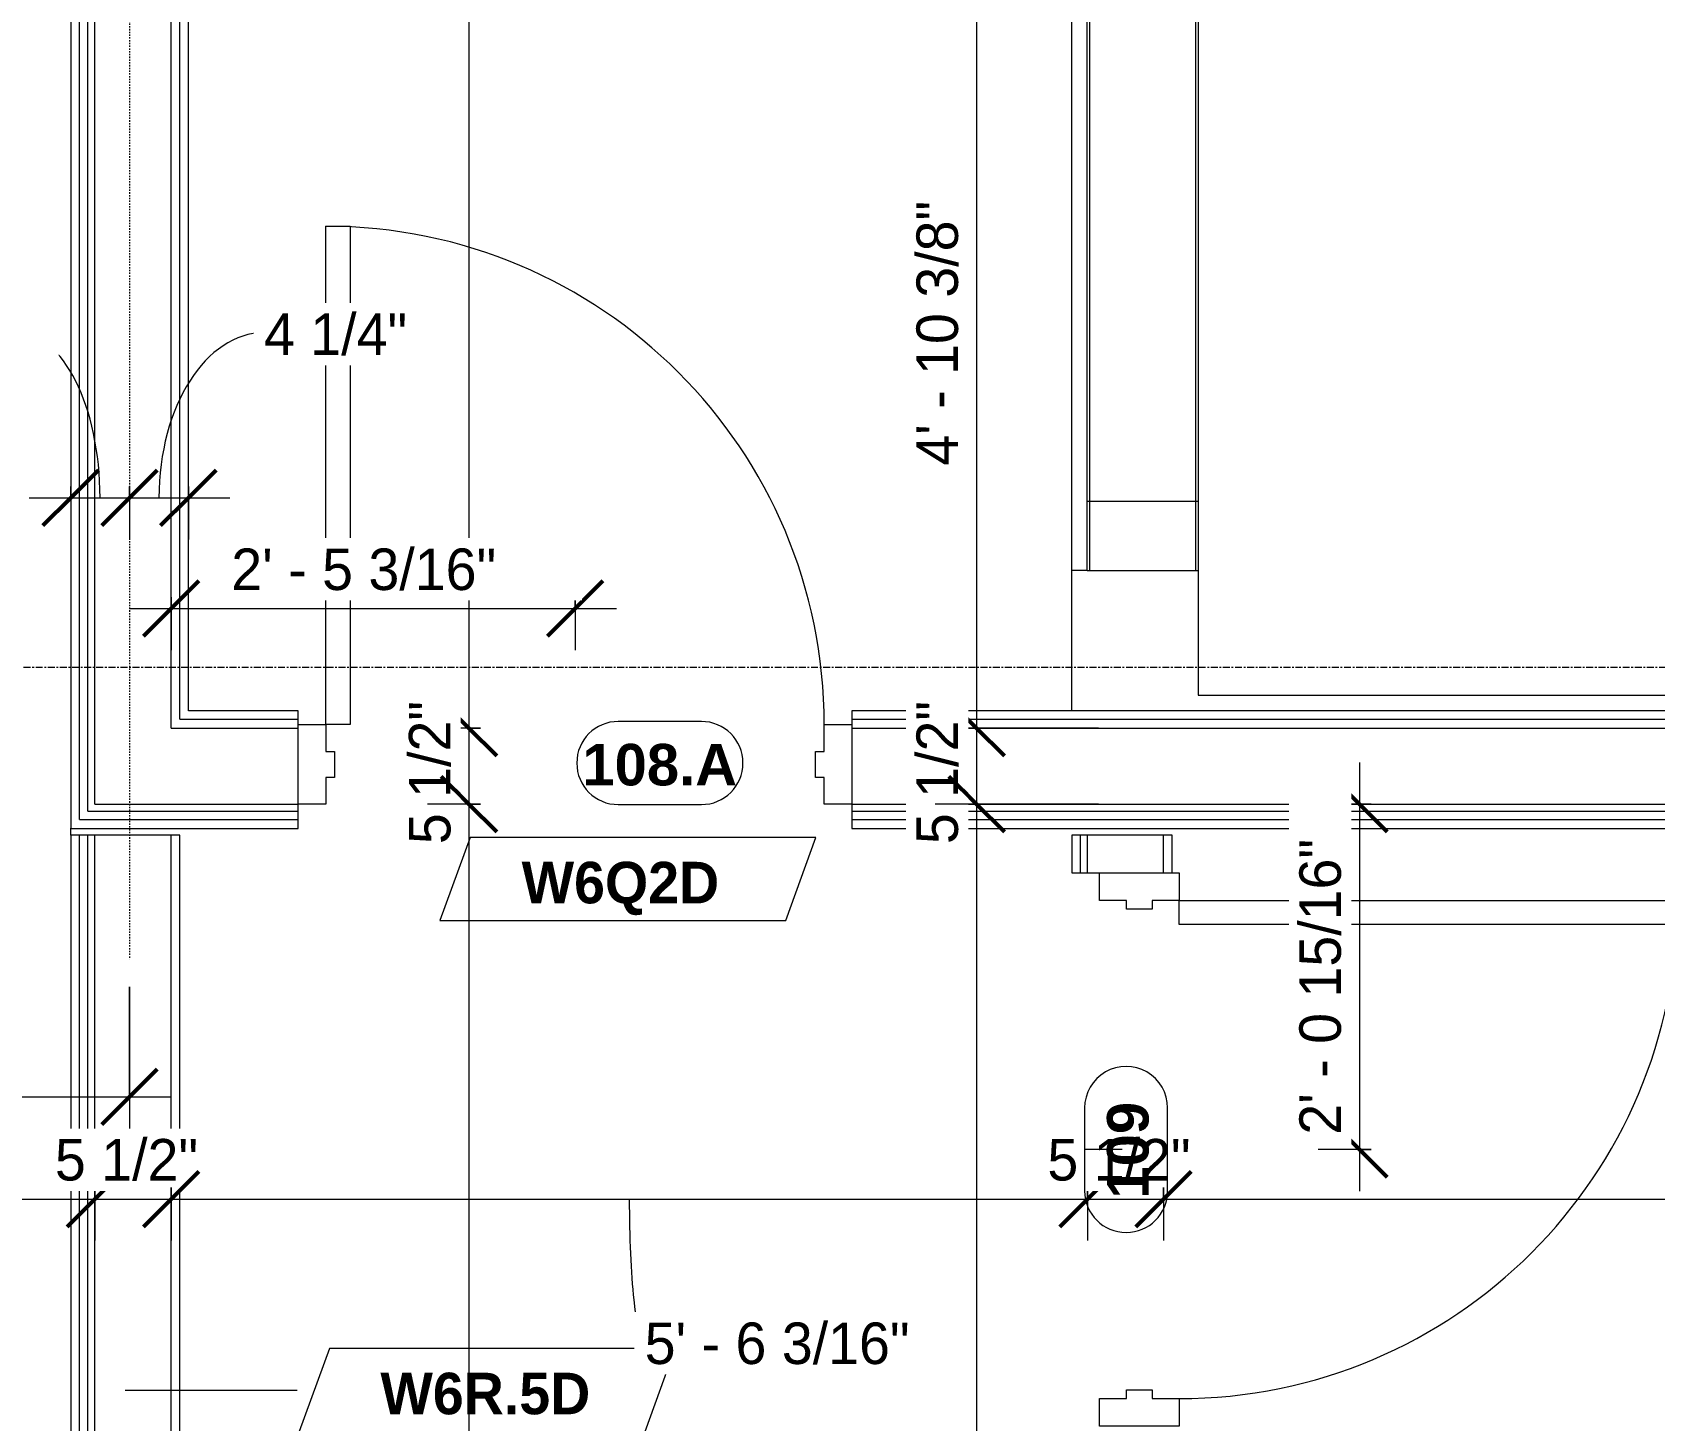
# Model space of a CAD drawing. Header units: inches. Extents: x -4058 to -1781, y 9814 to 12264.
# Drawn here: x -2716.5 to -2599.3, y 11792.8 to 11893.1 of the extents above; entities that cross this region are included whole.
import ezdxf

# ---------------------------------------------------------------- set-up
doc = ezdxf.new("R2010")
doc.units = ezdxf.units.IN
doc.header["$MEASUREMENT"] = 0
doc.linetypes.add('Dash 3_32_', pattern=[0.1875, 0.09375, -0.09375])
doc.linetypes.add('Grid Line 1_2_', pattern=[0.875, 0.5, -0.125, 0.125, -0.125])
for name, color, linetype, lineweight in [('0-1', 7, 'Continuous', 5), ('0-2', 7, 'Continuous', 9), ('A-ANNO-DIMS', 211, 'Continuous', 9), ('A-ANNO-DIMS-32', 211, 'Continuous', 9), ('A-DETL-1', 90, 'Dash 3_32_', 9), ('A-DOOR-1', 7, 'Continuous', 9), ('A-DOOR-FRAM-1', 7, 'Continuous', 9), ('A-DOOR-IDEN', 31, 'Continuous', 9), ('A-FLOR-1', 7, 'Continuous', 9), ('A-FLOR-2', 192, 'Continuous', 9), ('A-WALL-1', 7, 'Continuous', 9), ('A-WALL-IDEN', 211, 'Continuous', 9), ('I-WALL-3', 7, 'Continuous', 9), ('S-BEAM-1', 7, 'Continuous', 9), ('S-GRID-1', 1, 'Grid Line 1_2_', 9)]:
    doc.layers.add(name, color=color, linetype=linetype, lineweight=lineweight)
doc.styles.add('Arial_B', font='arialbd.ttf', dxfattribs={"height": 3})
doc.styles.add('Century Gothic', font='ufonts.com_century-gothic.ttf', dxfattribs={"height": 3})
doc.styles.add('Century Gothic_B_1', font='GOTHICB.TTF', dxfattribs={"height": 3})
doc.dimstyles.new('THE_DIMENSION_STRING_1', dxfattribs={"dimscale": 12, "dimtxt": 3.132505, "dimasz": 0.333333, "dimexe": 0.25, "dimexo": 0.166667, "dimgap": 0.041667, "dimtad": 1, "dimdec": 4, "dimrnd": 0.0625, "dimzin": 3, "dimdsep": 46, "dimlunit": 4, "dimtxsty": 'Century Gothic', "dimblk1": 'OBLIQUE', "dimblk2": 'OBLIQUE', "dimsah": 1, "dimcen": 0.09, "dimdle": 0.25, "dimazin": 0, "dimtfac": 1, "dimtdec": 4, "dimtix": 1, "dimtmove": 1, "dimatfit": 3, "dimfxl": 1, "dimtvp": 1, "dimtfill": 1, "dimfrac": 2, "dimtolj": 1, "dimtzin": 0, "dimarcsym": 2})
doc.dimstyles.new('THE_DIMENSION_STRING_2', dxfattribs={"dimscale": 12, "dimtxt": 3.132505, "dimasz": 0.333333, "dimexe": 0.25, "dimexo": 0.166667, "dimgap": 0.041667, "dimtad": 1, "dimdec": 4, "dimrnd": 0.0625, "dimzin": 3, "dimdsep": 46, "dimlunit": 4, "dimtxsty": 'Century Gothic', "dimblk1": 'OBLIQUE', "dimblk2": 'OBLIQUE', "dimsah": 1, "dimcen": 0.09, "dimdle": 0.25, "dimazin": 0, "dimtfac": 1, "dimtdec": 4, "dimtix": 1, "dimtmove": 0, "dimatfit": 3, "dimfxl": 1, "dimtvp": 1, "dimtfill": 1, "dimfrac": 2, "dimtolj": 1, "dimtzin": 0, "dimarcsym": 2})
doc.dimstyles.new('THE_DIMENSION_STRING_3', dxfattribs={"dimscale": 12, "dimtxt": 3.132505, "dimasz": 0.333333, "dimexe": 0.25, "dimexo": 0.166667, "dimgap": 0.041667, "dimtad": 1, "dimdec": 4, "dimrnd": 0.0625, "dimzin": 3, "dimdsep": 46, "dimlunit": 4, "dimtxsty": 'Century Gothic', "dimblk1": 'OBLIQUE', "dimblk2": 'OBLIQUE', "dimsah": 1, "dimcen": 0.09, "dimdle": 0.25, "dimazin": 0, "dimtfac": 1, "dimtdec": 4, "dimtix": 1, "dimtmove": 0, "dimatfit": 3, "dimfxl": 1, "dimtvp": 1, "dimtfill": 1, "dimfrac": 2, "dimtolj": 1, "dimtzin": 0, "dimarcsym": 2})

# ---------------------------------------------------------------- blocks, each defined once
blk = doc.blocks.new('CTR - 1st Phase - Shell_rvt-1-UNIT PLANS - 1ST FLOOR')
at = {"layer": 'A-FLOR-1'}
blk.add_line((-2641.44, 11844.06), (-2641.44, 11901.19), dxfattribs=at)
blk = doc.blocks.new('HOLLOW METAL - HM - WOOD LEAF - 20 MIN - 3-0 x 7-0-2191992-UNIT PLANS - 1ST FLOOR')
at = {"layer": 'A-DOOR-1'}
for p, q in [((16.25, -4.375), (18, -4.375)), ((16.25, -40.375), (16.25, -4.375)), ((18, -4.375), (18, -40.375)), ((18, -40.375), (16.25, -40.375))]:
    blk.add_line(p, q, dxfattribs=at)
blk.add_arc((18, -4.375), 36, 180, 270, dxfattribs=at)
at = {"layer": 'A-DOOR-FRAM-1'}
for p, q in [((-20, 1.375), (-18, 1.375)), ((-20, -4.375), (-20, 1.375)), ((-18, 1.375), (-18, -0.5625)), ((18, 1.375), (20, 1.375)), ((18, -0.5625), (18, 1.375)), ((20, 1.375), (20, -4.375)), ((-18, -0.5625), (-17.375, -0.5625)), ((-17.375, -0.5625), (-17.375, -2.4375)), ((17.375, -0.5625), (18, -0.5625)), ((17.375, -2.4375), (17.375, -0.5625)), ((-18, -2.4375), (-18, -4.375)), ((-17.375, -2.4375), (-18, -2.4375)), ((18, -2.4375), (17.375, -2.4375)), ((18, -4.375), (18, -2.4375)), ((-18, -4.375), (-20, -4.375)), ((20, -4.375), (18, -4.375))]:
    blk.add_line(p, q, dxfattribs=at)
blk = doc.blocks.new('CTR - 1st Phase - Common Walls_rvt-1-UNIT PLANS - 1ST FLOOR')
at = {"layer": 'A-WALL-1'}
for p, q in [((-2713.12, 11724.74), (-2713.12, 11835.07)), ((-2712.5, 11724.74), (-2712.5, 11835.07)), ((-2712, 11724.74), (-2712, 11835.07)), ((-2706.5, 11719.24), (-2706.5, 11835.07)), ((-2640.81, 11832.36), (-2640.81, 11835.07)), ((-2640.31, 11832.36), (-2640.31, 11835.07)), ((-2634.81, 11832.36), (-2634.81, 11835.07))]:
    blk.add_line(p, q, dxfattribs=at)
at = {"layer": 'I-WALL-3'}
for p, q in [((-2713.75, 11835.07), (-2713.75, 11725.36)), ((-2705.87, 11835.07), (-2713.75, 11835.07)), ((-2705.87, 11718.74), (-2705.87, 11835.07)), ((-2641.44, 11835.07), (-2641.44, 11832.36)), ((-2634.19, 11835.07), (-2641.44, 11835.07)), ((-2634.19, 11832.36), (-2634.19, 11835.07)), ((-2641.44, 11832.36), (-2639.44, 11832.36))]:
    blk.add_line(p, q, dxfattribs=at)
at = {"layer": '0-2', "rotation": 89.99999999999955}
blk.add_blockref('HOLLOW METAL - HM - WOOD LEAF - 20 MIN - 3-0 x 7-0-2191992-UNIT PLANS - 1ST FLOOR', (-2638.06, 11812.36), dxfattribs=at)
blk = doc.blocks.new('HOLLOW METAL - STAIR DOOR 3-0 x 7-0-2682974-UNIT PLANS - 1ST FLOOR')
at = {"layer": 'A-DOOR-1'}
for p, q in [((16.25, -3.5), (18, -3.5)), ((16.25, -39.5), (16.25, -3.5)), ((18, -3.5), (18, -39.5)), ((18, -39.5), (16.25, -39.5))]:
    blk.add_line(p, q, dxfattribs=at)
blk.add_arc((18, -3.5), 36, 180, 270, dxfattribs=at)
at = {"layer": 'A-DOOR-FRAM-1'}
for p, q in [((-20, 2.25), (-18, 2.25)), ((-20, -3.5), (-20, 2.25)), ((-18, 2.25), (-18, 0.3125)), ((18, 2.25), (20, 2.25)), ((18, 0.3125), (18, 2.25)), ((20, 2.25), (20, -3.5)), ((-18, 0.3125), (-17.375, 0.3125)), ((-17.375, 0.3125), (-17.375, -1.5625)), ((17.375, 0.3125), (18, 0.3125)), ((17.375, -1.5625), (17.375, 0.3125)), ((-18, -1.5625), (-18, -3.5)), ((-17.375, -1.5625), (-18, -1.5625)), ((18, -1.5625), (17.375, -1.5625)), ((18, -3.5), (18, -1.5625)), ((-18, -3.5), (-20, -3.5)), ((20, -3.5), (18, -3.5))]:
    blk.add_line(p, q, dxfattribs=at)
blk = doc.blocks.new('CTR - 1st Phase -Stairs _ Elevators_rvt-1-UNIT PLANS - 1ST FLOOR')
at = {"layer": 'A-FLOR-1'}
for p, q in [((-2632.31, 11907.81), (-2632.31, 11845.19)), ((-2632.31, 11845.19), (-2528.31, 11845.19))]:
    blk.add_line(p, q, dxfattribs=at)
at = {"layer": 'A-WALL-1'}
for p, q in [((-2713.12, 11844.06), (-2713.12, 12081.69)), ((-2712.5, 11844.06), (-2712.5, 12081.69)), ((-2712, 11844.06), (-2712, 12081.69)), ((-2706.5, 11844.06), (-2706.5, 12081.69)), ((-2705.87, 11844.06), (-2705.87, 12081.69)), ((-2713.12, 11836.81), (-2713.12, 11844.06)), ((-2712.5, 11837.31), (-2712.5, 11844.06)), ((-2712, 11842.81), (-2712, 11844.06)), ((-2706.5, 11843.44), (-2706.5, 11844.06)), ((-2706.5, 11842.81), (-2706.5, 11843.44)), ((-2705.87, 11843.44), (-2705.87, 11844.06)), ((-2705.87, 11843.44), (-2697.32, 11843.44)), ((-2657.32, 11843.44), (-2632.75, 11843.44)), ((-2632.75, 11843.44), (-2527.37, 11843.44)), ((-2712, 11837.31), (-2712, 11842.81)), ((-2706.5, 11842.81), (-2697.32, 11842.81)), ((-2657.32, 11842.81), (-2632.75, 11842.81)), ((-2632.75, 11842.81), (-2526.75, 11842.81)), ((-2713.12, 11836.19), (-2713.12, 11836.81)), ((-2713.12, 11836.19), (-2697.32, 11836.19)), ((-2712.5, 11836.81), (-2712.5, 11837.31)), ((-2712.5, 11836.81), (-2697.32, 11836.81)), ((-2712, 11837.31), (-2697.32, 11837.31)), ((-2657.32, 11837.31), (-2632.75, 11837.31)), ((-2657.32, 11836.81), (-2632.75, 11836.81)), ((-2657.32, 11836.19), (-2632.75, 11836.19)), ((-2632.75, 11837.31), (-2520.62, 11837.31)), ((-2632.75, 11836.81), (-2519.5, 11836.81)), ((-2632.75, 11836.19), (-2518.87, 11836.19))]:
    blk.add_line(p, q, dxfattribs=at)
at = {"layer": 'I-WALL-3'}
for p, q in [((-2713.75, 12081.69), (-2713.75, 11844.06)), ((-2705.25, 11844.06), (-2705.25, 12081.69)), ((-2713.75, 11844.06), (-2713.75, 11836.19)), ((-2697.32, 11844.06), (-2705.25, 11844.06)), ((-2697.32, 11843.06), (-2697.32, 11844.06)), ((-2632.75, 11844.06), (-2657.32, 11844.06)), ((-2657.32, 11844.06), (-2657.32, 11843.06)), ((-2528, 11844.06), (-2632.75, 11844.06)), ((-2713.75, 11836.19), (-2713.75, 11835.56)), ((-2697.32, 11835.56), (-2697.32, 11837.31)), ((-2657.32, 11837.31), (-2657.32, 11835.56)), ((-2713.75, 11835.56), (-2697.32, 11835.56)), ((-2657.32, 11835.56), (-2632.75, 11835.56)), ((-2632.75, 11835.56), (-2518.37, 11835.56))]:
    blk.add_line(p, q, dxfattribs=at)
at = {"layer": '0-2', "rotation": 180}
blk.add_blockref('HOLLOW METAL - STAIR DOOR 3-0 x 7-0-2682974-UNIT PLANS - 1ST FLOOR', (-2677.32, 11839.56), dxfattribs=at)
blk = doc.blocks.new('034100 - Precast Structural Concrete - Inverted Tee - IT 24IT31 _11_F _ 11_B SHELF_-2116756-UNIT PLANS - 1ST FLOOR')
at = {"layer": 'S-BEAM-1'}
for p, q in [((-135.2, -7), (-135.51, -7)), ((-23.19, -7), (-31.2, -7)), ((-135.2, -12), (-135.51, -12)), ((-23.19, -12), (-31.2, -12))]:
    blk.add_line(p, q, dxfattribs=at)
blk = doc.blocks.new('034100 - Precast Structural Concrete - Solid Plank - 12_-1872822-UNIT PLANS - 1ST FLOOR')
at = {"layer": 'S-BEAM-1'}
for q in [(0, -7.53), (47, -8.64)]:
    blk.add_line((0, -8.64), q, dxfattribs=at)
blk = doc.blocks.new('CTR - 1st Phase - Structure_rvt-1-UNIT PLANS - 1ST FLOOR')
at = {"layer": 'A-WALL-1'}
for p, q in [((-2632.51, 11907.81), (-2632.51, 11854.19)), ((-2640.14, 11854.19), (-2640.14, 11901.19))]:
    blk.add_line(p, q, dxfattribs=at)
at = {"layer": '0-2'}
for name, p, rotation in [('034100 - Precast Structural Concrete - Solid Plank - 12_-1872822-UNIT PLANS - 1ST FLOOR', (-2648.97, 11854.19), 90.00000000000053), ('034100 - Precast Structural Concrete - Inverted Tee - IT 24IT31 _11_F _ 11_B SHELF_-2116756-UNIT PLANS - 1ST FLOOR', (-2663.51, 11847.19), 180)]:
    blk.add_blockref(name, p, dxfattribs=dict(at, rotation=rotation))
blk = doc.blocks.new('Wall Tag - Arch Wall-3956453-UNIT PLANS - 1ST FLOOR')
at = {"layer": 'A-WALL-IDEN'}
for p, q in [((-0.3561, 0.0937), (-0.4244, -0.0937)), ((0.4244, 0.0937), (-0.3561, 0.0937)), ((0.3561, -0.0937), (0.4244, 0.0937)), ((-0.4244, -0.0937), (0.3561, -0.0937))]:
    blk.add_line(p, q, dxfattribs=at)
blk = doc.blocks.new('DIMBLOCK415-UNIT PLANS - 1ST FLOOR')
at = {"layer": 'A-ANNO-DIMS-32'}
for p, q in [((-2778.52, 11841.74), (-2778.52, 11813.17)), ((-2778.52, 11816.17), (-2778.52, 11841.74)), ((-2709.5, 11824.11), (-2709.5, 11813.17)), ((-2709.5, 11816.17), (-2709.5, 11824.11)), ((-2781.52, 11816.17), (-2706.5, 11816.17))]:
    blk.add_line(p, q, dxfattribs=at)
at = {"layer": 'A-ANNO-DIMS-32', "lineweight": 50}
for p, q in [((-2778.52, 11816.17), (-2776.52, 11818.17)), ((-2709.5, 11816.17), (-2707.5, 11818.17)), ((-2778.52, 11816.17), (-2780.52, 11814.17)), ((-2709.5, 11816.17), (-2711.5, 11814.17))]:
    blk.add_line(p, q, dxfattribs=at)
at = {"layer": 'A-ANNO-DIMS-32', "color": 0, "insert": (-2749.26, 11820.51), "char_height": 3, "width": 12.5897, "attachment_point": 1, "line_spacing_factor": 0.984502, "style": 'Century Gothic', "bg_fill": 3, "box_fill_scale": 1.25, "bg_fill_color": 256, "bg_fill_true_color": 13158600, "bg_fill_transparency": 0}
blk.add_mtext('5\' - 9"', dxfattribs=at)
blk = doc.blocks.new('_Oblique')
at = {"color": 0, "linetype": 'ByBlock', "lineweight": -2}
blk.add_line((-0.5, -0.5), (0.5, 0.5), dxfattribs=at)
blk = doc.blocks.new('DIMBLOCK818-UNIT PLANS - 1ST FLOOR')
at = {"layer": 'A-ANNO-DIMS-32'}
for p, q in [((-2731.74, 11741.74), (-2731.74, 11811.78)), ((-2712, 11809.61), (-2712, 11805.78)), ((-2712, 11808.78), (-2712, 11809.61)), ((-2731.74, 11808.78), (-2712, 11808.78)), ((-2731.74, 11808.78), (-2731.74, 11741.74))]:
    blk.add_line(p, q, dxfattribs=at)
at = {"layer": 'A-ANNO-DIMS-32', "lineweight": 50}
for p, q in [((-2731.74, 11808.78), (-2729.74, 11810.78)), ((-2712, 11808.78), (-2710, 11810.78)), ((-2731.74, 11808.78), (-2733.74, 11806.78)), ((-2712, 11808.78), (-2714, 11806.78))]:
    blk.add_line(p, q, dxfattribs=at)
at = {"layer": 'A-ANNO-DIMS-32'}
blk.add_ellipse((-2720.18, 11808.78), major_axis=(0, 10.3), ratio=0.16342, start_param=1.570796, end_param=3.141593, dxfattribs=at)
at = {"layer": 'A-ANNO-DIMS-32', "color": 0, "insert": (-2738.33, 11799.86), "char_height": 3, "width": 21.7784, "attachment_point": 1, "line_spacing_factor": 0.984502, "style": 'Century Gothic', "bg_fill": 3, "box_fill_scale": 1.25, "bg_fill_color": 256, "bg_fill_true_color": 13158600, "bg_fill_transparency": 0}
blk.add_mtext('1\' - 7 3/4"', dxfattribs=at)
blk = doc.blocks.new('DIMBLOCK819-UNIT PLANS - 1ST FLOOR')
at = {"layer": 'A-ANNO-DIMS-32', "lineweight": 50}
for p, q in [((-2712, 11808.78), (-2710, 11810.78)), ((-2706.5, 11808.78), (-2704.5, 11810.78)), ((-2712, 11808.78), (-2714, 11806.78)), ((-2706.5, 11808.78), (-2708.5, 11806.78))]:
    blk.add_line(p, q, dxfattribs=at)
at = {"layer": 'A-ANNO-DIMS-32'}
for p, q in [((-2712, 11809.61), (-2712, 11805.78)), ((-2712, 11808.78), (-2712, 11809.61)), ((-2706.5, 11809.61), (-2706.5, 11805.78)), ((-2706.5, 11808.78), (-2706.5, 11809.61)), ((-2712, 11808.78), (-2706.5, 11808.78))]:
    blk.add_line(p, q, dxfattribs=at)
at = {"layer": 'A-ANNO-DIMS-32', "color": 0, "insert": (-2714.89, 11813.12), "char_height": 3, "width": 13.5444, "attachment_point": 1, "line_spacing_factor": 0.984502, "style": 'Century Gothic', "bg_fill": 3, "box_fill_scale": 1.25, "bg_fill_color": 256, "bg_fill_true_color": 13158600, "bg_fill_transparency": 0}
blk.add_mtext('5 1/2"', dxfattribs=at)
blk = doc.blocks.new('DIMBLOCK820-UNIT PLANS - 1ST FLOOR')
at = {"layer": 'A-ANNO-DIMS-32', "lineweight": 50}
for p, q in [((-2706.5, 11808.78), (-2704.5, 11810.78)), ((-2640.31, 11808.78), (-2638.31, 11810.78)), ((-2706.5, 11808.78), (-2708.5, 11806.78)), ((-2640.31, 11808.78), (-2642.31, 11806.78))]:
    blk.add_line(p, q, dxfattribs=at)
at = {"layer": 'A-ANNO-DIMS-32'}
for p, q in [((-2706.5, 11809.61), (-2706.5, 11805.78)), ((-2706.5, 11808.78), (-2706.5, 11809.61)), ((-2640.31, 11809.61), (-2640.31, 11805.78)), ((-2640.31, 11808.78), (-2640.31, 11809.61)), ((-2706.5, 11808.78), (-2640.31, 11808.78))]:
    blk.add_line(p, q, dxfattribs=at)
blk.add_ellipse((-2672.29, 11808.78), major_axis=(0, 10.3), ratio=0.107851, start_param=1.570796, end_param=3.141593, dxfattribs=at)
at = {"layer": 'A-ANNO-DIMS-32', "color": 0, "insert": (-2672.29, 11799.86), "char_height": 3, "width": 24.5827, "attachment_point": 1, "line_spacing_factor": 0.984502, "style": 'Century Gothic', "bg_fill": 3, "box_fill_scale": 1.25, "bg_fill_color": 256, "bg_fill_true_color": 13158600, "bg_fill_transparency": 0}
blk.add_mtext('5\' - 6 3/16"', dxfattribs=at)
blk = doc.blocks.new('DIMBLOCK821-UNIT PLANS - 1ST FLOOR')
at = {"layer": 'A-ANNO-DIMS-32', "lineweight": 50}
for p, q in [((-2640.31, 11808.78), (-2638.31, 11810.78)), ((-2634.81, 11808.78), (-2632.81, 11810.78)), ((-2640.31, 11808.78), (-2642.31, 11806.78)), ((-2634.81, 11808.78), (-2636.81, 11806.78))]:
    blk.add_line(p, q, dxfattribs=at)
at = {"layer": 'A-ANNO-DIMS-32'}
for p, q in [((-2640.31, 11809.61), (-2640.31, 11805.78)), ((-2640.31, 11808.78), (-2640.31, 11809.61)), ((-2634.81, 11809.61), (-2634.81, 11805.78)), ((-2634.81, 11808.78), (-2634.81, 11809.61)), ((-2640.31, 11808.78), (-2634.81, 11808.78))]:
    blk.add_line(p, q, dxfattribs=at)
at = {"layer": 'A-ANNO-DIMS-32', "color": 0, "insert": (-2643.2, 11813.12), "char_height": 3, "width": 13.5444, "attachment_point": 1, "line_spacing_factor": 0.984502, "style": 'Century Gothic', "bg_fill": 3, "box_fill_scale": 1.25, "bg_fill_color": 256, "bg_fill_true_color": 13158600, "bg_fill_transparency": 0}
blk.add_mtext('5 1/2"', dxfattribs=at)
blk = doc.blocks.new('DIMBLOCK822-UNIT PLANS - 1ST FLOOR')
at = {"layer": 'A-ANNO-DIMS-32', "lineweight": 50}
for p, q in [((-2634.81, 11808.78), (-2632.81, 11810.78)), ((-2526.12, 11808.78), (-2524.12, 11810.78)), ((-2634.81, 11808.78), (-2636.81, 11806.78)), ((-2526.12, 11808.78), (-2528.12, 11806.78))]:
    blk.add_line(p, q, dxfattribs=at)
at = {"layer": 'A-ANNO-DIMS-32'}
for p, q in [((-2634.81, 11809.61), (-2634.81, 11805.78)), ((-2634.81, 11808.78), (-2634.81, 11809.61)), ((-2526.12, 11810.11), (-2526.12, 11805.78)), ((-2526.12, 11808.78), (-2526.12, 11810.11)), ((-2634.81, 11808.78), (-2526.12, 11808.78))]:
    blk.add_line(p, q, dxfattribs=at)
at = {"layer": 'A-ANNO-DIMS-32', "color": 0, "insert": (-2591.88, 11813.12), "char_height": 3, "width": 27.387, "attachment_point": 1, "line_spacing_factor": 0.984502, "style": 'Century Gothic', "bg_fill": 3, "box_fill_scale": 1.25, "bg_fill_color": 256, "bg_fill_true_color": 13158600, "bg_fill_transparency": 0}
blk.add_mtext('9\' - 0 11/16"', dxfattribs=at)
blk = doc.blocks.new('DIMBLOCK844-UNIT PLANS - 1ST FLOOR')
at = {"layer": 'A-ANNO-DIMS-32', "lineweight": 50}
for p, q in [((-2684.98, 12081.69), (-2686.98, 12083.69)), ((-2684.98, 12081.69), (-2682.98, 12079.69)), ((-2684.98, 11842.81), (-2686.98, 11844.81)), ((-2684.98, 11842.81), (-2682.98, 11840.81))]:
    blk.add_line(p, q, dxfattribs=at)
at = {"layer": 'A-ANNO-DIMS-32'}
for p, q in [((-2684.15, 12081.69), (-2687.98, 12081.69)), ((-2684.98, 12081.69), (-2684.98, 11842.81)), ((-2684.98, 12081.69), (-2684.15, 12081.69)), ((-2684.15, 11842.81), (-2687.98, 11842.81)), ((-2684.98, 11842.81), (-2684.15, 11842.81))]:
    blk.add_line(p, q, dxfattribs=at)
at = {"layer": 'A-ANNO-DIMS-32', "color": 0, "insert": (-2689.32, 11950.84), "char_height": 3, "width": 27.387, "attachment_point": 1, "rotation": 90, "line_spacing_factor": 0.984502, "style": 'Century Gothic', "bg_fill": 3, "box_fill_scale": 1.25, "bg_fill_color": 256, "bg_fill_true_color": 13158600, "bg_fill_transparency": 0}
blk.add_mtext('19\' - 10 7/8"', dxfattribs=at)
blk = doc.blocks.new('DIMBLOCK845-UNIT PLANS - 1ST FLOOR')
at = {"layer": 'A-ANNO-DIMS-32', "lineweight": 50}
for p, q in [((-2684.98, 11842.81), (-2686.98, 11844.81)), ((-2684.98, 11842.81), (-2682.98, 11840.81)), ((-2684.98, 11837.31), (-2686.98, 11839.31)), ((-2684.98, 11837.31), (-2682.98, 11835.31))]:
    blk.add_line(p, q, dxfattribs=at)
at = {"layer": 'A-ANNO-DIMS-32'}
for p, q in [((-2684.15, 11842.81), (-2687.98, 11842.81)), ((-2684.98, 11842.81), (-2684.98, 11837.31)), ((-2684.98, 11842.81), (-2684.15, 11842.81)), ((-2684.15, 11837.31), (-2687.98, 11837.31)), ((-2684.98, 11837.31), (-2684.15, 11837.31))]:
    blk.add_line(p, q, dxfattribs=at)
at = {"layer": 'A-ANNO-DIMS-32', "color": 0, "insert": (-2689.32, 11834.42), "char_height": 3, "width": 13.5444, "attachment_point": 1, "rotation": 90, "line_spacing_factor": 0.984502, "style": 'Century Gothic', "bg_fill": 3, "box_fill_scale": 1.25, "bg_fill_color": 256, "bg_fill_true_color": 13158600, "bg_fill_transparency": 0}
blk.add_mtext('5 1/2"', dxfattribs=at)
blk = doc.blocks.new('DIMBLOCK846-UNIT PLANS - 1ST FLOOR')
at = {"layer": 'A-ANNO-DIMS-32', "lineweight": 50}
for p, q in [((-2684.98, 11837.31), (-2686.98, 11839.31)), ((-2684.98, 11837.31), (-2682.98, 11835.31)), ((-2684.98, 11724.74), (-2686.98, 11726.74)), ((-2684.98, 11724.74), (-2682.98, 11722.74))]:
    blk.add_line(p, q, dxfattribs=at)
at = {"layer": 'A-ANNO-DIMS-32'}
for p, q in [((-2684.15, 11837.31), (-2687.98, 11837.31)), ((-2684.98, 11837.31), (-2684.98, 11724.74)), ((-2684.98, 11837.31), (-2684.15, 11837.31)), ((-2707.81, 11724.74), (-2681.98, 11724.74)), ((-2684.98, 11724.74), (-2707.81, 11724.74))]:
    blk.add_line(p, q, dxfattribs=at)
at = {"layer": 'A-ANNO-DIMS-32', "color": 0, "insert": (-2689.32, 11770.78), "char_height": 3, "width": 24.5827, "attachment_point": 1, "rotation": 90, "line_spacing_factor": 0.984502, "style": 'Century Gothic', "bg_fill": 3, "box_fill_scale": 1.25, "bg_fill_color": 256, "bg_fill_true_color": 13158600, "bg_fill_transparency": 0}
blk.add_mtext('9\' - 4 9/16"', dxfattribs=at)
blk = doc.blocks.new('DIMBLOCK850-UNIT PLANS - 1ST FLOOR')
at = {"layer": 'A-ANNO-DIMS-32', "lineweight": 50}
for p, q in [((-2648.31, 11901.19), (-2650.31, 11903.19)), ((-2648.31, 11901.19), (-2646.31, 11899.19)), ((-2648.31, 11842.81), (-2650.31, 11844.81)), ((-2648.31, 11842.81), (-2646.31, 11840.81))]:
    blk.add_line(p, q, dxfattribs=at)
at = {"layer": 'A-ANNO-DIMS-32'}
for p, q in [((-2643.75, 11901.19), (-2651.31, 11901.19)), ((-2648.31, 11901.19), (-2648.31, 11842.81)), ((-2648.31, 11901.19), (-2643.75, 11901.19)), ((-2639.5, 11842.81), (-2651.31, 11842.81)), ((-2648.31, 11842.81), (-2639.5, 11842.81))]:
    blk.add_line(p, q, dxfattribs=at)
at = {"layer": 'A-ANNO-DIMS-32', "color": 0, "insert": (-2652.66, 11861.76), "char_height": 3, "width": 24.5827, "attachment_point": 1, "rotation": 90, "line_spacing_factor": 0.984502, "style": 'Century Gothic', "bg_fill": 3, "box_fill_scale": 1.25, "bg_fill_color": 256, "bg_fill_true_color": 13158600, "bg_fill_transparency": 0}
blk.add_mtext('4\' - 10 3/8"', dxfattribs=at)
blk = doc.blocks.new('DIMBLOCK851-UNIT PLANS - 1ST FLOOR')
at = {"layer": 'A-ANNO-DIMS-32', "lineweight": 50}
for p, q in [((-2648.31, 11842.81), (-2650.31, 11844.81)), ((-2648.31, 11842.81), (-2646.31, 11840.81)), ((-2648.31, 11837.31), (-2650.31, 11839.31)), ((-2648.31, 11837.31), (-2646.31, 11835.31))]:
    blk.add_line(p, q, dxfattribs=at)
at = {"layer": 'A-ANNO-DIMS-32'}
for p, q in [((-2639.5, 11842.81), (-2651.31, 11842.81)), ((-2648.31, 11842.81), (-2648.31, 11837.31)), ((-2648.31, 11842.81), (-2639.5, 11842.81)), ((-2639.5, 11837.31), (-2651.31, 11837.31)), ((-2648.31, 11837.31), (-2639.5, 11837.31))]:
    blk.add_line(p, q, dxfattribs=at)
at = {"layer": 'A-ANNO-DIMS-32', "color": 0, "insert": (-2652.66, 11834.42), "char_height": 3, "width": 13.5444, "attachment_point": 1, "rotation": 90, "line_spacing_factor": 0.984502, "style": 'Century Gothic', "bg_fill": 3, "box_fill_scale": 1.25, "bg_fill_color": 256, "bg_fill_true_color": 13158600, "bg_fill_transparency": 0}
blk.add_mtext('5 1/2"', dxfattribs=at)
blk = doc.blocks.new('DIMBLOCK852-UNIT PLANS - 1ST FLOOR')
at = {"layer": 'A-ANNO-DIMS-32', "lineweight": 50}
for p, q in [((-2648.31, 11837.31), (-2650.31, 11839.31)), ((-2648.31, 11837.31), (-2646.31, 11835.31)), ((-2648.31, 11724.74), (-2650.31, 11726.74)), ((-2648.31, 11724.74), (-2646.31, 11722.74))]:
    blk.add_line(p, q, dxfattribs=at)
at = {"layer": 'A-ANNO-DIMS-32'}
for p, q in [((-2639.5, 11837.31), (-2651.31, 11837.31)), ((-2648.31, 11837.31), (-2648.31, 11724.74)), ((-2648.31, 11837.31), (-2639.5, 11837.31)), ((-2639.81, 11724.74), (-2651.31, 11724.74)), ((-2648.31, 11724.74), (-2639.81, 11724.74))]:
    blk.add_line(p, q, dxfattribs=at)
at = {"layer": 'A-ANNO-DIMS-32', "color": 0, "insert": (-2652.66, 11770.78), "char_height": 3, "width": 24.5827, "attachment_point": 1, "rotation": 90, "line_spacing_factor": 0.984502, "style": 'Century Gothic', "bg_fill": 3, "box_fill_scale": 1.25, "bg_fill_color": 256, "bg_fill_true_color": 13158600, "bg_fill_transparency": 0}
blk.add_mtext('9\' - 4 9/16"', dxfattribs=at)
blk = doc.blocks.new('DIMBLOCK863-UNIT PLANS - 1ST FLOOR')
at = {"layer": 'A-ANNO-DIMS-32', "lineweight": 50}
for p, q in [((-2713.75, 11859.44), (-2711.75, 11861.44)), ((-2709.5, 11859.44), (-2707.5, 11861.44)), ((-2713.75, 11859.44), (-2715.75, 11857.44)), ((-2709.5, 11859.44), (-2711.5, 11857.44))]:
    blk.add_line(p, q, dxfattribs=at)
at = {"layer": 'A-ANNO-DIMS-32'}
for p, q in [((-2713.75, 11860.27), (-2713.75, 11856.44)), ((-2713.75, 11859.44), (-2713.75, 11860.27)), ((-2709.5, 11860.27), (-2709.5, 11856.44)), ((-2709.5, 11859.44), (-2709.5, 11860.27)), ((-2716.75, 11859.44), (-2709.5, 11859.44))]:
    blk.add_line(p, q, dxfattribs=at)
blk.add_ellipse((-2717.63, 11859.44), major_axis=(0, 11.93), ratio=0.502997, start_param=4.712389, end_param=6.283185, dxfattribs=at)
at = {"layer": 'A-ANNO-DIMS-32', "color": 0, "insert": (-2728.91, 11872.76), "char_height": 3, "width": 13.5444, "attachment_point": 1, "line_spacing_factor": 0.984502, "style": 'Century Gothic', "bg_fill": 3, "box_fill_scale": 1.25, "bg_fill_color": 256, "bg_fill_true_color": 13158600, "bg_fill_transparency": 0}
blk.add_mtext('4 1/4"', dxfattribs=at)
blk = doc.blocks.new('DIMBLOCK864-UNIT PLANS - 1ST FLOOR')
at = {"layer": 'A-ANNO-DIMS-32', "lineweight": 50}
for p, q in [((-2709.5, 11859.44), (-2707.5, 11861.44)), ((-2705.25, 11859.44), (-2703.25, 11861.44)), ((-2709.5, 11859.44), (-2711.5, 11857.44)), ((-2705.25, 11859.44), (-2707.25, 11857.44))]:
    blk.add_line(p, q, dxfattribs=at)
at = {"layer": 'A-ANNO-DIMS-32'}
for p, q in [((-2709.5, 11860.27), (-2709.5, 11856.44)), ((-2709.5, 11859.44), (-2709.5, 11860.27)), ((-2705.25, 11860.27), (-2705.25, 11856.44)), ((-2705.25, 11859.44), (-2705.25, 11860.27)), ((-2709.5, 11859.44), (-2702.25, 11859.44))]:
    blk.add_line(p, q, dxfattribs=at)
blk.add_ellipse((-2699.79, 11859.44), major_axis=(0, 11.93), ratio=0.635697, start_param=0, end_param=1.570796, dxfattribs=at)
at = {"layer": 'A-ANNO-DIMS-32', "color": 0, "insert": (-2699.79, 11872.76), "char_height": 3, "width": 13.5444, "attachment_point": 1, "line_spacing_factor": 0.984502, "style": 'Century Gothic', "bg_fill": 3, "box_fill_scale": 1.25, "bg_fill_color": 256, "bg_fill_true_color": 13158600, "bg_fill_transparency": 0}
blk.add_mtext('4 1/4"', dxfattribs=at)
blk = doc.blocks.new('DIMBLOCK865-UNIT PLANS - 1ST FLOOR')
at = {"layer": 'A-ANNO-DIMS-32'}
for p, q in [((-2620.65, 11840.31), (-2620.65, 11809.36)), ((-2619.82, 11837.31), (-2623.65, 11837.31)), ((-2620.65, 11837.31), (-2619.82, 11837.31)), ((-2619.82, 11812.36), (-2623.65, 11812.36)), ((-2620.65, 11812.36), (-2619.82, 11812.36))]:
    blk.add_line(p, q, dxfattribs=at)
at = {"layer": 'A-ANNO-DIMS-32', "lineweight": 50}
for p, q in [((-2620.65, 11837.31), (-2622.65, 11839.31)), ((-2620.65, 11837.31), (-2618.65, 11835.31)), ((-2620.65, 11812.36), (-2622.65, 11814.36)), ((-2620.65, 11812.36), (-2618.65, 11810.36))]:
    blk.add_line(p, q, dxfattribs=at)
at = {"layer": 'A-ANNO-DIMS-32', "color": 0, "insert": (-2625, 11813.43), "char_height": 3, "width": 27.387, "attachment_point": 1, "rotation": 90, "line_spacing_factor": 0.984502, "style": 'Century Gothic', "bg_fill": 3, "box_fill_scale": 1.25, "bg_fill_color": 256, "bg_fill_true_color": 13158600, "bg_fill_transparency": 0}
blk.add_mtext('2\' - 0 15/16"', dxfattribs=at)
blk = doc.blocks.new('DIMBLOCK885-UNIT PLANS - 1ST FLOOR')
at = {"layer": 'A-ANNO-DIMS-32', "lineweight": 50}
for p, q in [((-2706.5, 11851.44), (-2704.5, 11853.44)), ((-2677.32, 11851.44), (-2675.32, 11853.44)), ((-2706.5, 11851.44), (-2708.5, 11849.44)), ((-2677.32, 11851.44), (-2679.32, 11849.44))]:
    blk.add_line(p, q, dxfattribs=at)
at = {"layer": 'A-ANNO-DIMS-32'}
for p, q in [((-2709.5, 11851.44), (-2674.32, 11851.44)), ((-2706.5, 11852.27), (-2706.5, 11848.44)), ((-2706.5, 11851.44), (-2706.5, 11852.27)), ((-2677.32, 11852.27), (-2677.32, 11848.44)), ((-2677.32, 11851.44), (-2677.32, 11852.27))]:
    blk.add_line(p, q, dxfattribs=at)
at = {"layer": 'A-ANNO-DIMS-32', "color": 0, "insert": (-2702.15, 11855.78), "char_height": 3, "width": 24.5827, "attachment_point": 1, "line_spacing_factor": 0.984502, "style": 'Century Gothic', "bg_fill": 3, "box_fill_scale": 1.25, "bg_fill_color": 256, "bg_fill_true_color": 13158600, "bg_fill_transparency": 0}
blk.add_mtext('2\' - 5 3/16"', dxfattribs=at)
blk = doc.blocks.new('Door Tag - Mark - Instance-4122133-UNIT PLANS - 1ST FLOOR')
at = {"layer": 'A-DOOR-IDEN'}
for p, q in [((0.09375, 0.09375), (-0.09375, 0.09375)), ((-0.09375, -0.09375), (0.09375, -0.09375))]:
    blk.add_line(p, q, dxfattribs=at)
for centre, start, end in [((-0.09375, 0), 90, 270), ((0.09375, 0), 270, 90)]:
    blk.add_arc(centre, 0.09375, start, end, dxfattribs=at)

msp = doc.modelspace()

# ---------------------------------------------------------------- block references
at = {"layer": '0-1'}
msp.add_blockref('CTR - 1st Phase - Shell_rvt-1-UNIT PLANS - 1ST FLOOR', (0, 0), dxfattribs=at)

# ---------------------------------------------------------------- next in the draw order: linework, layer by layer
at = {"layer": 'A-DETL-1'}
msp.add_line((-2709.49874, 12030.1144), (-2709.49874, 11826.1144), dxfattribs=at)
at = {"layer": 'A-FLOR-2'}
msp.add_line((-2713.74874, 11835.06518), (-2713.74874, 11835.5644), dxfattribs=at)
at = {"layer": 'A-WALL-IDEN'}
msp.add_line((-2709.81124, 11794.98374), (-2697.38832, 11794.98374), dxfattribs=at)

# ---------------------------------------------------------------- next in the draw order: block references
at = {"layer": '0-1'}
for name in ['CTR - 1st Phase - Structure_rvt-1-UNIT PLANS - 1ST FLOOR', 'CTR - 1st Phase - Common Walls_rvt-1-UNIT PLANS - 1ST FLOOR', 'CTR - 1st Phase -Stairs _ Elevators_rvt-1-UNIT PLANS - 1ST FLOOR']:
    msp.add_blockref(name, (0, 0), dxfattribs=at)
at = {"layer": 'A-DOOR-IDEN', "xscale": 31.99999999999999, "yscale": 31.99999999999999, "zscale": 31.99999999999999}
msp.add_blockref('Door Tag - Mark - Instance-4122133-UNIT PLANS - 1ST FLOOR', (-2671.1923, 11840.28245), dxfattribs=at)
at = {"layer": 'A-WALL-IDEN', "xscale": 31.99999999999999, "yscale": 31.99999999999999, "zscale": 31.99999999999999}
for p in [(-2673.49874, 11831.89638), (-2683.65662, 11794.98374)]:
    msp.add_blockref('Wall Tag - Arch Wall-3956453-UNIT PLANS - 1ST FLOOR', p, dxfattribs=at)

# ---------------------------------------------------------------- next in the draw order: texts
at = {"layer": 'A-DOOR-IDEN', "insert": (-2676.79348, 11841.6623), "char_height": 3, "width": 13.433, "attachment_point": 1, "style": 'Arial_B'}
msp.add_mtext('108.A', dxfattribs=at)
at = {"layer": 'A-WALL-IDEN', "char_height": 3, "attachment_point": 1, "style": 'Century Gothic_B_1'}
for s, insert, width in [('W6Q2D', (-2681.1745, 11833.14391), 18.483), ('W6R.5D', (-2691.37648, 11796.23127), 18.584)]:
    msp.add_mtext(s, dxfattribs=dict(at, insert=insert, width=width))

# ---------------------------------------------------------------- next in the draw order: dimensions: what is measured, and where the dimension line sits
at = {"layer": 'A-ANNO-DIMS'}
for base, p1, p2, override, picture, middle in [((-2684.97869, 11842.8144), (-2682.15027, 12081.6894), (-2682.15027, 11842.8144), {"dimpost": '<>', "dimfxl": 238.875}, 'DIMBLOCK844-UNIT PLANS - 1ST FLOOR', (-2687.22037, 11962.2519)), ((-2648.30991, 11842.8144), (-2641.74874, 11901.1894), (-2637.49874, 11842.8144), {"dimpost": '<>', "dimfxl": 58.529506}, 'DIMBLOCK850-UNIT PLANS - 1ST FLOOR', (-2650.55158, 11872.0019))]:
    dim = msp.add_linear_dim(base=base, p1=p1, p2=p2, angle=90, dimstyle='THE_DIMENSION_STRING_3', override=override, dxfattribs=at)
    dim.commit()
    dim.dimension.update_dxf_attribs({"geometry": picture, "text_midpoint": middle})
for base, p1, p2, override, picture, middle in [((-2709.49874, 11859.43949), (-2713.74874, 11862.26792), (-2709.49874, 11862.26792), {"dimpost": '<>', "dimfxl": 4.25}, 'DIMBLOCK863-UNIT PLANS - 1ST FLOOR', (-2722.14031, 11870.75559)), ((-2711.99874, 11808.77743), (-2731.73624, 11739.7394), (-2711.99874, 11811.60586), {"dimpost": '<>', "dimfxl": 74.527558}, 'DIMBLOCK818-UNIT PLANS - 1ST FLOOR', (-2727.4442, 11797.86444))]:
    dim = msp.add_linear_dim(base=base, p1=p1, p2=p2, dimstyle='THE_DIMENSION_STRING_1', override=override, dxfattribs=at)
    dim.commit()
    dim.dimension.update_dxf_attribs({"geometry": picture, "text_midpoint": middle, "dimtype": 160})
dim = msp.add_linear_dim(base=(-2709.49874, 11816.16916), p1=(-2778.52374, 11843.7394), p2=(-2709.49874, 11826.1144), dimstyle='THE_DIMENSION_STRING_2', override={"dimpost": '<>', "dimfxl": 71.239675}, dxfattribs=at)
dim.commit()
dim.dimension.update_dxf_attribs({"geometry": 'DIMBLOCK415-UNIT PLANS - 1ST FLOOR', "text_midpoint": (-2744.01124, 11818.24462)})

# ---------------------------------------------------------------- next in the draw order: dimensions: what is measured, and where the dimension line sits
dim = msp.add_linear_dim(base=(-2705.24874, 11859.43949), p1=(-2709.49874, 11862.26792), p2=(-2705.24874, 11862.26792), dimstyle='THE_DIMENSION_STRING_1', override={"dimpost": '<>', "dimfxl": 4.25}, dxfattribs=at)
dim.commit()
dim.dimension.update_dxf_attribs({"geometry": 'DIMBLOCK864-UNIT PLANS - 1ST FLOOR', "text_midpoint": (-2693.01638, 11870.75559), "dimtype": 160})
for base, p1, p2, picture, middle in [((-2684.97869, 11837.3144), (-2682.15027, 11842.8144), (-2682.15027, 11837.3144), 'DIMBLOCK845-UNIT PLANS - 1ST FLOOR', (-2687.22037, 11840.0644)), ((-2648.30991, 11837.3144), (-2637.49874, 11842.8144), (-2637.49874, 11837.3144), 'DIMBLOCK851-UNIT PLANS - 1ST FLOOR', (-2650.55158, 11840.0644))]:
    dim = msp.add_linear_dim(base=base, p1=p1, p2=p2, angle=90, dimstyle='THE_DIMENSION_STRING_3', override={"dimpost": '<>', "dimfxl": 5.5}, dxfattribs=at)
    dim.commit()
    dim.dimension.update_dxf_attribs({"geometry": picture, "text_midpoint": middle})
dim = msp.add_linear_dim(base=(-2706.49874, 11808.77743), p1=(-2711.99874, 11811.60586), p2=(-2706.49874, 11811.60586), dimstyle='THE_DIMENSION_STRING_3', override={"dimpost": '<>', "dimfxl": 5.5}, dxfattribs=at)
dim.commit()
dim.dimension.update_dxf_attribs({"geometry": 'DIMBLOCK819-UNIT PLANS - 1ST FLOOR', "text_midpoint": (-2709.24874, 11811.0191)})

# ---------------------------------------------------------------- next in the draw order: linework, layer by layer
at = {"layer": 'S-GRID-1'}
msp.add_line((-1781.27288, 11847.1894), (-4041.7795, 11847.1894), dxfattribs=at)

# ---------------------------------------------------------------- next in the draw order: dimensions: what is measured, and where the dimension line sits
at = {"layer": 'A-ANNO-DIMS'}
dim = msp.add_linear_dim(base=(-2677.32374, 11851.43949), p1=(-2706.49874, 11854.26792), p2=(-2677.32374, 11854.26792), dimstyle='THE_DIMENSION_STRING_3', override={"dimpost": '<>', "dimfxl": 29.175}, dxfattribs=at)
dim.commit()
dim.dimension.update_dxf_attribs({"geometry": 'DIMBLOCK885-UNIT PLANS - 1ST FLOOR', "text_midpoint": (-2691.91124, 11853.68116)})
dim = msp.add_linear_dim(base=(-2640.31124, 11808.77743), p1=(-2706.49874, 11811.60586), p2=(-2640.31124, 11811.60586), dimstyle='THE_DIMENSION_STRING_1', override={"dimpost": '<>', "dimfxl": 66.1875}, dxfattribs=at)
dim.commit()
dim.dimension.update_dxf_attribs({"geometry": 'DIMBLOCK820-UNIT PLANS - 1ST FLOOR', "text_midpoint": (-2660.00309, 11797.86444), "dimtype": 160})

# ---------------------------------------------------------------- next in the draw order: dimensions: what is measured, and where the dimension line sits
dim = msp.add_linear_dim(base=(-2684.97869, 11724.7394), p1=(-2682.15027, 11837.3144), p2=(-2709.81124, 11724.7394), angle=90, dimstyle='THE_DIMENSION_STRING_3', override={"dimpost": '<>', "dimfxl": 115.923509}, dxfattribs=at)
dim.commit()
dim.dimension.update_dxf_attribs({"geometry": 'DIMBLOCK846-UNIT PLANS - 1ST FLOOR', "text_midpoint": (-2687.22037, 11781.0269)})
dim = msp.add_linear_dim(base=(-2634.81124, 11808.77743), p1=(-2640.31124, 11811.60586), p2=(-2634.81124, 11811.60586), dimstyle='THE_DIMENSION_STRING_3', override={"dimpost": '<>', "dimfxl": 5.5}, dxfattribs=at)
dim.commit()
dim.dimension.update_dxf_attribs({"geometry": 'DIMBLOCK821-UNIT PLANS - 1ST FLOOR', "text_midpoint": (-2637.56124, 11811.0191)})

# ---------------------------------------------------------------- next in the draw order: dimensions: what is measured, and where the dimension line sits
dim = msp.add_linear_dim(base=(-2648.30991, 11724.7394), p1=(-2637.49874, 11837.3144), p2=(-2637.81124, 11724.7394), angle=90, dimstyle='THE_DIMENSION_STRING_3', override={"dimpost": '<>', "dimfxl": 112.575434}, dxfattribs=at)
dim.commit()
dim.dimension.update_dxf_attribs({"geometry": 'DIMBLOCK852-UNIT PLANS - 1ST FLOOR', "text_midpoint": (-2650.55158, 11781.0269)})
dim = msp.add_linear_dim(base=(-2526.12374, 11808.77743), p1=(-2634.81124, 11811.60586), p2=(-2526.12374, 11812.10507), dimstyle='THE_DIMENSION_STRING_3', override={"dimpost": '<>', "dimfxl": 108.688646}, dxfattribs=at)
dim.commit()
dim.dimension.update_dxf_attribs({"geometry": 'DIMBLOCK822-UNIT PLANS - 1ST FLOOR', "text_midpoint": (-2580.46749, 11811.0191)})

# ---------------------------------------------------------------- next in the draw order: linework, layer by layer
at = {"layer": 'A-DOOR-IDEN'}
msp.add_line((-2637.81124, 11812.3644), (-2640.51346, 11812.3644), dxfattribs=at)

# ---------------------------------------------------------------- next in the draw order: block references
at = {"layer": 'A-DOOR-IDEN', "xscale": 31.99999999999999, "yscale": 31.99999999999999, "zscale": 31.99999999999999, "rotation": 89.99999999999955}
msp.add_blockref('Door Tag - Mark - Instance-4122133-UNIT PLANS - 1ST FLOOR', (-2637.51346, 11812.3644), dxfattribs=at)

# ---------------------------------------------------------------- next in the draw order: texts
at = {"layer": 'A-DOOR-IDEN', "insert": (-2638.89331, 11808.81046), "char_height": 3, "width": 8.484, "attachment_point": 1, "rotation": 90, "style": 'Arial_B'}
msp.add_mtext('109', dxfattribs=at)

# ---------------------------------------------------------------- next in the draw order: dimensions: what is measured, and where the dimension line sits
at = {"layer": 'A-ANNO-DIMS'}
dim = msp.add_linear_dim(base=(-2620.65272, 11812.3644), p1=(-2617.82429, 11837.3144), p2=(-2617.82429, 11812.3644), angle=90, dimstyle='THE_DIMENSION_STRING_3', override={"dimpost": '<>', "dimfxl": 24.95}, dxfattribs=at)
dim.commit()
dim.dimension.update_dxf_attribs({"geometry": 'DIMBLOCK865-UNIT PLANS - 1ST FLOOR', "text_midpoint": (-2622.89439, 11824.8394)})

doc.saveas('drawing.dxf')
